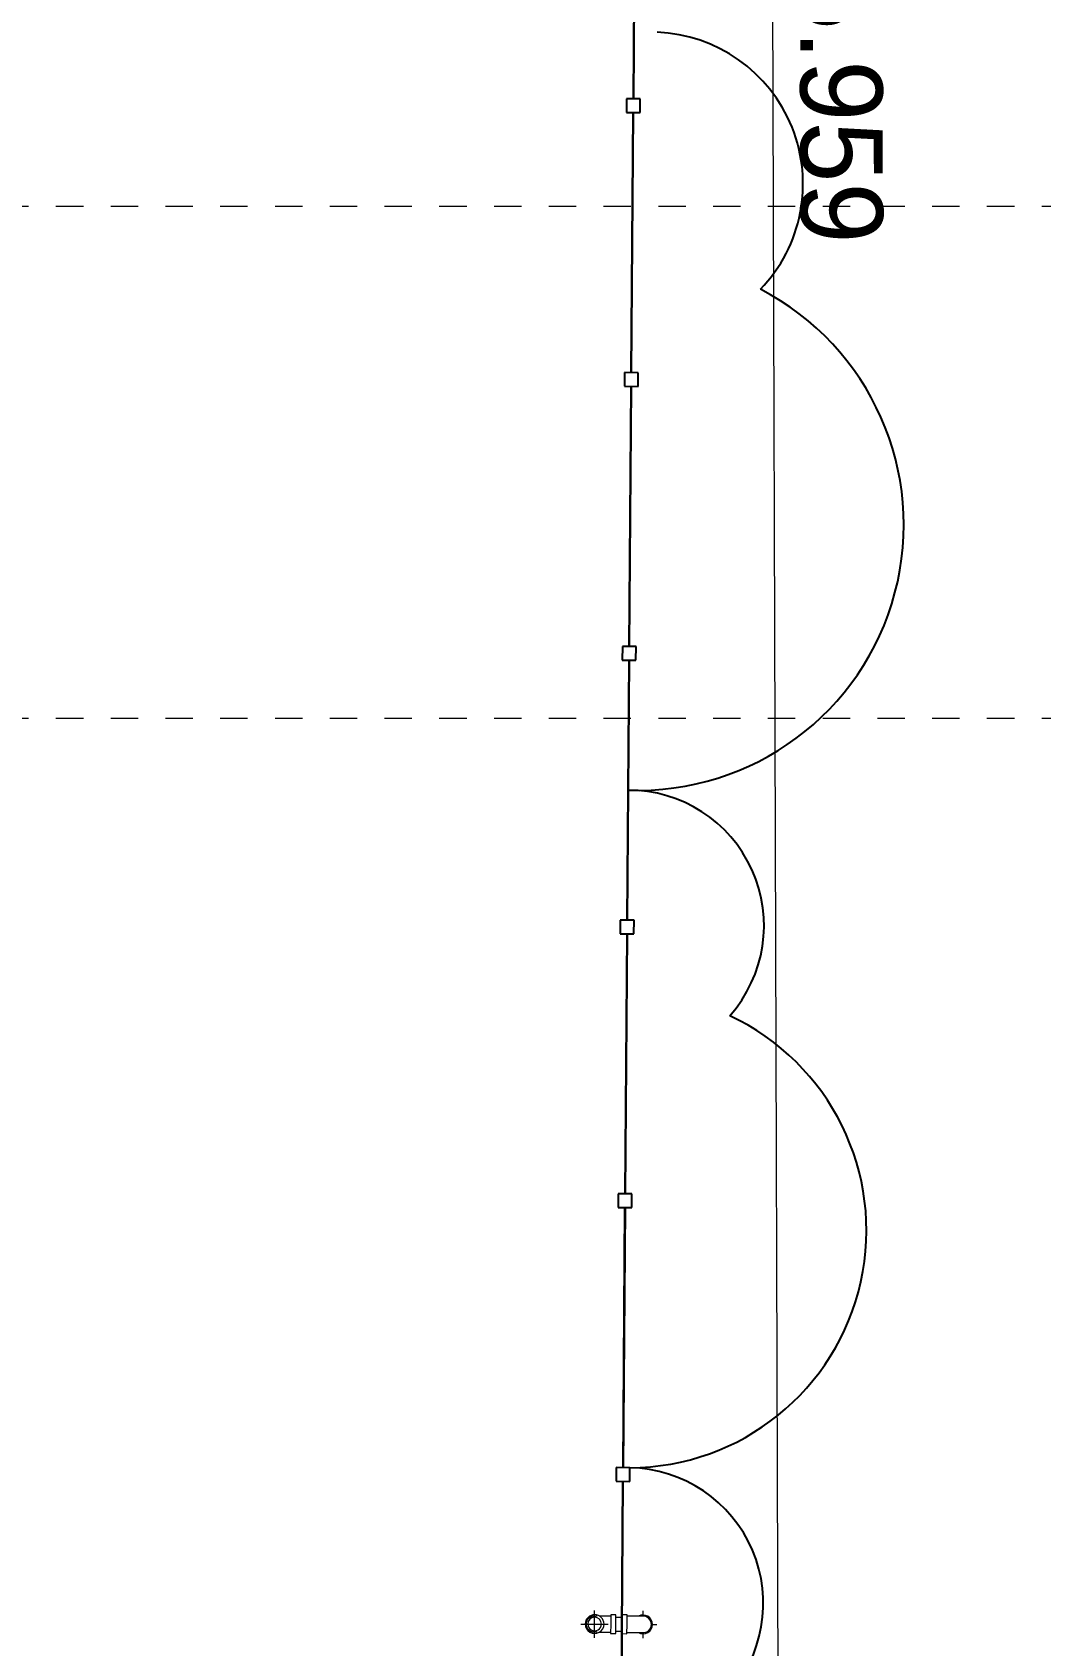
# Model space of a CAD drawing. Header units: metres. Extents: x -43 to 80, y -185 to 8.
# Drawn here: x 15.05 to 18.73, y -130.02 to -124.13 of the extents above; entities that cross this region are included whole.
import ezdxf

# ---------------------------------------------------------------- set-up
doc = ezdxf.new("R2010")
doc.units = ezdxf.units.M
doc.linetypes.add('Grid Line', pattern=[0.022225, 0.0127, -0.003175, 0.003175, -0.003175])
for name, color, linetype, lineweight in [('A-ANNO-DIMS', 7, 'Continuous', 9), ('A-ANNO-DIMS-150', 7, 'Continuous', 9), ('A-GLAZ-CWMG', 7, 'Continuous', 9), ('G-ANNO-REVC', 7, 'Continuous', 70), ('P-PIPE', 7, 'Continuous', 9), ('P-PIPE-CNTR', 7, 'Continuous', 9), ('S-GRID', 7, 'Continuous', 9)]:
    doc.layers.add(name, color=color, linetype=linetype, lineweight=lineweight)
doc.styles.add('Century Gothic', font='GOTHIC.TTF', dxfattribs={"height": 0.2999999999999999})
doc.dimstyles.new('C_G_2_0mm', dxfattribs={"dimscale": 0.3048, "dimtxt": 0.3132504809152577, "dimasz": 0.7381889763779527, "dimexe": 1.476377874577815, "dimexo": 0.9842520327216538, "dimgap": 0.04921259842519685, "dimtad": 1, "dimdec": 3, "dimrnd": 0.001, "dimzin": 0, "dimdsep": 46, "dimtxsty": 'Century Gothic', "dimblk1": 'OBLIQUE', "dimblk2": 'OBLIQUE', "dimsah": 1, "dimcen": 0.09, "dimdle": 1.476377952755905, "dimazin": 2, "dimtfac": 1, "dimtdec": 4, "dimtix": 1, "dimtmove": 0, "dimatfit": 3, "dimfxl": 1, "dimtvp": 1, "dimtolj": 1, "dimtzin": 0, "dimarcsym": 2})

# ---------------------------------------------------------------- blocks, each defined once
blk = doc.blocks.new('Circular Mullion - 5mm-2218549-N01 - ESTANQUE CABECERA')
at = {"layer": 'A-GLAZ-CWMG'}
for p, q in [((17.26686350001504, -121.4234623749489), (17.25968630882925, -122.3734352629444)), ((17.26218623748185, -122.3734541502895), (17.26936342866995, -121.4234812619891)), ((17.26468616613448, -122.3734730376349), (17.27186335732027, -121.4235001496393))]:
    blk.add_line(p, q, dxfattribs=at)
blk = doc.blocks.new('Rectangular Mullion - 50 x 50 mm-2216180-N01 - ESTANQUE CABECERA')
at = {"layer": 'A-GLAZ-CWMG', "lineweight": 25}
for p, q in [((-0.02500000000001164, 0.02499999999999432), (0.024999999999977, 0.02499999999999432)), ((-0.02500000000001164, -0.02499999999999432), (-0.02500000000001164, 0.02499999999999432)), ((0.024999999999977, 0.02499999999999432), (0.02499999999999432, -0.02499999999999432)), ((0.02499999999999432, -0.02499999999999432), (-0.02500000000001164, -0.02499999999999432))]:
    blk.add_line(p, q, dxfattribs=at)
blk = doc.blocks.new('Plastico - Codo - PL - Codo-2303205-N01 - ESTANQUE CABECERA')
at = {"layer": 'P-PIPE'}
for p, q in [((17.16434151168197, -129.9448987310089), (17.16408226095942, -129.9792131516834)), ((17.1646007624045, -129.9105843103345), (17.16434151168197, -129.9448987310089)), ((17.18365021873748, -129.9107282319053), (17.16460076240451, -129.9105843103347)), ((17.18313171729239, -129.979357073254), (17.18339096801494, -129.9450426525796)), ((17.18339096801494, -129.9450426525796), (17.18365021873748, -129.9107282319051)), ((17.16408226095943, -129.9792131516836), (17.18313171729239, -129.9793570732542))]:
    blk.add_line(p, q, dxfattribs=at)
at = {"layer": 'P-PIPE', "flags": 128}
for points in [[(17.10536511253096, -129.9746165160792), (17.10415915093796, -129.9745832773826), (17.10295548317897, -129.9745018396722), (17.1017560348656, -129.9743723332311), (17.10056272485932, -129.9741949652418), (17.09937746220155, -129.9739700194555), (17.09820214305972, -129.9736978557372), (17.09703864769372, -129.9733789094908), (17.09588883744794, -129.9730136909626), (17.0947545517735, -129.972602784424), (17.09363760528551, -129.9721468472378), (17.09253978486008, -129.9716466088065), (17.09146284677568, -129.9711028694046), (17.09040851390355, -129.9705164988993), (17.08937847295135, -129.9698884353584), (17.0883743717649, -129.9692196835494), (17.08739781669184, -129.9685113133326), (17.08645037001203, -129.9677644579492), (17.08553354743803, -129.9669803122086), (17.08464881569036, -129.9661601305767), (17.08379759015107, -129.965305225169), (17.0829812325995, -129.964416963652), (17.08220104903353, -129.9634967670544), (17.08145828758047, -129.9625461074947), (17.08075413650015, -129.9615665058252), (17.08008972228416, -129.9605595291997), (17.07946610785344, -129.959526788566), (17.07888429085808, -129.9584699360888), (17.07834520208118, -129.9573906625065), (17.07784970394973, -129.9562906944268), (17.0773985891551, -129.9551717915638), (17.07699257938468, -129.9540357439235), (17.07663232416753, -129.9528843689398), (17.07631839983511, -129.9517195085669), (17.07605130859941, -129.9505430263331), (17.07583147774941, -129.9493568043588), (17.07565925896761, -129.9481627403464), (17.07553492776729, -129.9469627445433), (17.07545868305187, -129.945758736687), (17.07543064679662, -129.9445526429331), (17.07543134915722, -129.9442270010652)], [(17.07543134915722, -129.9442270010652), (17.07546458785387, -129.9430210394722), (17.07554602556421, -129.9418173717132), (17.07567553200535, -129.9406179233998), (17.07585289999458, -129.9394246133935), (17.07607784578099, -129.9382393507358), (17.07635000949927, -129.9370640315939), (17.07666895574556, -129.9359005362279), (17.07703417427386, -129.9347507259822), (17.07744508081249, -129.9336164403077), (17.0779010179986, -129.9324994938197), (17.07840125642996, -129.9314016733943), (17.0789449958318, -129.9303247353099), (17.07953136633708, -129.9292704024378), (17.08015942987807, -129.9282403614856), (17.08082818168708, -129.9272362602991), (17.08153655190386, -129.926259705226), (17.08228340728721, -129.9253122585462), (17.08306755302779, -129.9243954359722), (17.08388773465973, -129.9235107042246), (17.08474264006739, -129.9226594786853), (17.08563090158446, -129.9218431211337), (17.08655109818198, -129.9210629375677), (17.08750175774173, -129.9203201761147), (17.08848135941119, -129.9196160250344), (17.08948833603669, -129.9189516108184), (17.09052107667042, -129.9183279963876), (17.09157792914765, -129.9177461793923), (17.09265720272987, -129.9172070906154), (17.09375717080963, -129.9167115924839), (17.0948760736726, -129.9162604776893), (17.09601212131291, -129.9158544679189), (17.09716349629667, -129.9154942127018), (17.09832835666952, -129.9151802883694), (17.09950483890336, -129.9149131971336), (17.10069106087756, -129.9146933662836), (17.10188512489006, -129.9145211475019), (17.10308512069312, -129.9143968163015), (17.10428912854944, -129.9143205715861), (17.10549522230329, -129.9142925353308), (17.10582086417125, -129.9142932376915)], [(17.10582086417125, -129.9142932376915), (17.10586785672375, -129.9142935927274), (17.10600875920316, -129.9142946572673), (17.10624334619558, -129.9142964296081), (17.10657124241184, -129.9142989069144), (17.106991923288, -129.9143020852231), (17.10750471582437, -129.9143059594495), (17.10810879966227, -129.9143105233958), (17.10880320839641, -129.9143157697605), (17.10958683112099, -129.9143216901506), (17.11045841420679, -129.9143282750948), (17.11141656330682, -129.9143355140585), (17.11245974558685, -129.914343395461), (17.11358629217785, -129.9143519066937), (17.11479440084555, -129.9143610341403)], [(17.12198634221406, -129.9144153703628), (17.12363889713325, -129.9144278556692), (17.12535693210569, -129.9144408356875), (17.12713769864189, -129.9144542896524), (17.12897834789525, -129.9144681960404), (17.13087593521963, -129.9144825326044), (17.13282742488011, -129.9144972764087), (17.13482969490952, -129.9145124038665), (17.13687954210296, -129.9145278907772), (17.13897368714218, -129.9145437123648), (17.14110877984185, -129.9145598433183), (17.14328140450913, -129.9145762578316), (17.14548808540799, -129.914592929645), (17.14772529231974, -129.9146098320871), (17.14998944619057, -129.9146269381176), (17.15227692485728, -129.9146442203705), (17.15458406884195, -129.914661651198), (17.15690718720642, -129.9146792027143), (17.15924256345683, -129.9146968468408), (17.16158646148939, -129.9147145553507), (17.16393513156724, -129.9147322999142), (17.16456938750211, -129.9147370918153)], [(17.11467845807859, -129.9746868798363), (17.11344866099699, -129.9746775885303), (17.1122999170672, -129.9746689095934), (17.11123406403449, -129.9746608569099), (17.11025280703633, -129.9746534433624), (17.1093577158746, -129.9746466808111), (17.10855022250422, -129.9746405800746), (17.10783161874228, -129.9746351509127), (17.10720305420156, -129.974630402011), (17.10666553445124, -129.9746263409667), (17.10621991940821, -129.9746229742765), (17.10586692196151, -129.9746203073265), (17.10560710683175, -129.9746183443833), (17.1054408896677, -129.9746170885871), (17.10536853638138, -129.9746165419469)], [(17.16411363586182, -129.975060370203), (17.16176432152937, -129.9750426207721), (17.15941876559868, -129.9750248997365), (17.15708072045891, -129.9750072354461), (17.15475392648351, -129.9749896561599), (17.15244210604649, -129.9749721900012), (17.15014895756737, -129.974954864912), (17.14787814959453, -129.9749377086087), (17.14563331493636, -129.9749207485378), (17.14341804484939, -129.9749040118318), (17.14123588329324, -129.9748875252659), (17.13909032126087, -129.9748713152149), (17.13698479119382, -129.9748554076116), (17.13492266149106, -129.9748398279047), (17.13290723112023, -129.9748246010185), (17.13094172433999, -129.9748097513127), (17.12902928554186, -129.9747953025436), (17.12717297421999, -129.9747812778262), (17.1253757600765, -129.9747676995972), (17.12364051827061, -129.9747545895786), (17.12197002481907, -129.9747419687438)]]:
    blk.add_lwpolyline(points, dxfattribs=at)
at = {"layer": 'P-PIPE'}
for radius, start, end in [(0.03431540000001277, 179.567129815014, 359.5671298150608), (0.0343153999999879, 359.5671298150611, 179.5671298150143)]:
    blk.add_arc((17.10559298835111, -129.9444548768852), radius, start, end, dxfattribs=at)
blk = doc.blocks.new('Plastico - Codo - PL - Codo-V47-N01 - ESTANQUE CABECERA')
at = {"layer": 'P-PIPE'}
for p, q in [((17.22432046408879, -129.9110355018602), (17.20527100775583, -129.9108915802896)), ((17.22380196264369, -129.979664343209), (17.22406121336623, -129.9453499225345)), ((17.22406121336623, -129.9453499225345), (17.22432046408878, -129.9110355018601)), ((17.20597120381124, -129.9795296290854), (17.22380196264372, -129.9796643432091))]:
    blk.add_line(p, q, dxfattribs=at)
at = {"layer": 'P-PIPE', "flags": 128}
for points in [[(17.28303761251727, -129.9156321374646), (17.28299061996477, -129.9156317824286), (17.28284971748538, -129.9156307178887), (17.28261513049296, -129.915628945548), (17.28228723427666, -129.9156264682416), (17.2818665534005, -129.915623289933), (17.28135376086415, -129.9156194157065), (17.28074967702627, -129.9156148517603), (17.2800552682921, -129.9156096053956), (17.27927164556755, -129.9156036850054), (17.27840006248174, -129.9155971000612), (17.27744191338171, -129.9155898610976), (17.27639873110166, -129.9155819796951), (17.27527218451066, -129.9155734684624), (17.27406407584296, -129.9155643410157), (17.27277633781472, -129.915554611957), (17.27141103053204, -129.9155442968506), (17.26997033819538, -129.9155334121985), (17.26845656560512, -129.915521975414), (17.26687213447446, -129.9155100047933), (17.26521957955525, -129.9154975194868), (17.26350154458285, -129.9154845394685), (17.26172077804664, -129.9154710855036), (17.25988012879328, -129.9154571791156), (17.25798254146889, -129.9154428425517), (17.25603105180841, -129.9154280987473), (17.25402878177901, -129.9154129712895), (17.25197893458556, -129.9153974843789), (17.24988478954635, -129.9153816627912), (17.24774969684667, -129.9153655318377), (17.24557707217939, -129.9153491173244), (17.24337039128054, -129.915332445511), (17.24113318436878, -129.9153155430689), (17.23886903049796, -129.9152984370384), (17.23658155183125, -129.9152811547855), (17.23427440784656, -129.9152637239581), (17.2319512894821, -129.9152461724418), (17.22961591323171, -129.9152285283152), (17.22727201519914, -129.9152108198053), (17.22492334512127, -129.9151930752419), (17.22428908918641, -129.9151882833408)], [(17.22383333754611, -129.9755115617285), (17.22618265187856, -129.9755293111594), (17.22852820780925, -129.975547032195), (17.23086625294901, -129.9755646964854), (17.23319304692442, -129.9755822757715), (17.23550486736145, -129.9755997419302), (17.23779801584056, -129.9756170670195), (17.24006882381341, -129.9756342233228), (17.24231365847159, -129.9756511833936), (17.24452892855854, -129.9756679200997), (17.24671109011469, -129.9756844066656), (17.24885665214707, -129.9757006167166), (17.25096218221412, -129.9757165243199), (17.25302431191687, -129.9757321040267), (17.25503974228771, -129.975747330913), (17.25700524906796, -129.9757621806188), (17.25891768786606, -129.9757766293879), (17.26077399918795, -129.9757906541052), (17.26257121333144, -129.9758042323343), (17.26430645513733, -129.9758173423529), (17.26597694858886, -129.9758299631877), (17.26758002125288, -129.9758420746481), (17.26911310855512, -129.9758536573583), (17.27057375788288, -129.9758646927884), (17.27195963250889, -129.9758751632843), (17.27326851532933, -129.9758850520951), (17.27449831241094, -129.9758943434011), (17.27564705634073, -129.9759030223381), (17.27671290937343, -129.9759110750216), (17.27769416637159, -129.975918488569), (17.27858925753333, -129.9759252511204), (17.27939675090373, -129.9759313518569), (17.28011535466565, -129.9759367810187), (17.28074391920637, -129.9759415299205), (17.28128143895669, -129.9759455909648), (17.28172705399974, -129.975948957655), (17.28208005144643, -129.9759516246049), (17.28233986657619, -129.9759535875481), (17.28250608374023, -129.9759548433444), (17.28257843702654, -129.9759553899846)]]:
    blk.add_lwpolyline(points, dxfattribs=at)
at = {"layer": 'P-PIPE'}
for radius, start, end in [(0.03431539999999637, 239.56712981506, 359.5671298150615), (0.03431540000000566, 359.5671298150615, 119.2361479978924), (0.03016249999999528, 265.0957050437189, 359.5671298151107), (0.03016250000000369, 359.5671298151105, 94.03752155191901)]:
    blk.add_arc((17.2828097366971, -129.9457937766583), radius, start, end, dxfattribs=at)
blk = doc.blocks.new('DIMBLOCK23-N01 - ESTANQUE CABECERA')
at = {"layer": 'A-ANNO-DIMS-150', "lineweight": 35}
for p, q in [((17.73165260547781, -116.3371848479587), (17.61879056429688, -116.2250480580079)), ((17.73165260547781, -116.3371848479587), (17.84451464665873, -116.4493216379095)), ((17.78309486738306, -132.296411553277), (17.67023282620213, -132.1842747633262)), ((17.78309486738306, -132.296411553277), (17.895956908564, -132.4085483432278))]:
    blk.add_line(p, q, dxfattribs=at)
at = {"layer": 'A-ANNO-DIMS-150'}
for p, q in [((17.7316526054778, -116.3371848479587), (17.60277905396101, -116.3376002532356)), ((17.7316526054778, -116.3371848479587), (18.18165024391273, -116.3357343455753)), ((17.78454536984325, -132.7464092155405), (17.73165260547781, -116.3371848479587)), ((17.78309486738306, -132.296411553277), (16.4960959819955, -132.3005600082715)), ((17.78309486738306, -132.296411553277), (18.233092505818, -132.2949610508936))]:
    blk.add_line(p, q, dxfattribs=at)
at = {"layer": 'A-ANNO-DIMS-150', "color": 0, "insert": (18.15483206204046, -123.6740960675591), "char_height": 0.2999999999999999, "width": 1.53940236335498, "attachment_point": 1, "rotation": 270.1846840290154, "line_spacing_factor": 0.9845015114479527, "style": 'Century Gothic'}
blk.add_mtext('15.959', dxfattribs=at)
blk = doc.blocks.new('_Oblique')
at = {"color": 0, "linetype": 'ByBlock', "lineweight": -2}
blk.add_line((-0.5, -0.5), (0.5, 0.5), dxfattribs=at)
blk = doc.blocks.new('Family - ___-2308433-N01 - ESTANQUE CABECERA')
at = {"layer": 'G-ANNO-REVC', "color": 6, "lineweight": 25, "true_color": 0xff00ff}
for centre, radius, start, end in [((-42.28158759147342, -118.566390808249), 0.554085784833394, 288.4727133841748, 60.28302827995389), ((-42.89959319935082, -119.6491246372504), 0.9696501234584719, 240.2830282799551, 35.07426298319602), ((-43.60796575647957, -120.9307984589738), 0.495025251881436, 290.8038924784734, 62.6142073742553), ((-44.12029419623412, -121.9197803570993), 0.8662941907924723, 242.6142073742533, 37.40544207749651), ((-44.75581427247257, -123.1248045255099), 0.496109572400371, 289.6477062800741, 61.45802117585)]:
    blk.add_arc(centre, radius, start, end, dxfattribs=at)

msp = doc.modelspace()

# ---------------------------------------------------------------- linework, layer by layer
at = {"layer": 'P-PIPE'}
for p, q in [((17.20520063048558, -129.9202067144379), (17.18357984146721, -129.9200433660536)), ((17.18320209456271, -129.970041939106), (17.20441908617517, -129.9702022367388))]:
    msp.add_line(p, q, dxfattribs=at)
at = {"layer": 'P-PIPE', "color": 96, "true_color": 0x007f00}
for radius, start, end in [(0.0250000000000199, 0, 180), (0.02499999999997617, 180.0000000000122, 1.226421885172332e-11)]:
    msp.add_arc((17.10559298835109, -129.9444548768852), radius, start, end, dxfattribs=at)
at = {"layer": 'P-PIPE-CNTR'}
for p, q in [((17.1055929883511, -129.9944548768852), (17.1055929883511, -129.8944548768852)), ((17.28280973669712, -129.9117040723999), (17.28280973669712, -129.8957937766583)), ((17.05559298835109, -129.9444548768852), (17.15559298835111, -129.9444548768852)), ((17.31709201701406, -129.9457937766583), (17.33280973669712, -129.9457937766583)), ((17.28280973669711, -129.9957937766583), (17.28280973669711, -129.9798832240139))]:
    msp.add_line(p, q, dxfattribs=at)
at = {"layer": 'S-GRID', "color": 254, "linetype": 'Grid Line', "true_color": 0xd4d4d4}
for p, q in [((22.23843896106558, -124.7660591016025), (-41.65703726990348, -124.7660591016025)), ((22.23843896106557, -126.6363290656039), (-41.65703726990346, -126.6363290656039))]:
    msp.add_line(p, q, dxfattribs=at)

# ---------------------------------------------------------------- block references
at = {"layer": 'A-GLAZ-CWMG'}
for p in [(-0.01510987618060854, -1.999942922095978), (-0.02266481427185619, -2.999914383144063), (-0.03021975236121749, -3.999885844191956), (-0.03777469045151762, -4.999857305239937), (-0.04532962854182643, -5.999828766287934), (-0.0528845666321309, -6.999800227335915), (-0.06043950472337422, -7.999771688384016)]:
    msp.add_blockref('Circular Mullion - 5mm-2218549-N01 - ESTANQUE CABECERA', p, dxfattribs=at)
at = {"layer": 'A-GLAZ-CWMG', "extrusion": (0, 0, -1), "rotation": 270.432870184952}
for p in [(-17.24688748784897, -124.3983963589117), (-17.23933254975867, -125.3983678199597), (-17.23177761166837, -126.3983392810077), (-17.22422267357807, -127.3983107420557), (-17.21666773548776, -128.3982822031037), (-17.20911279739746, -129.3982536641516)]:
    msp.add_blockref('Rectangular Mullion - 50 x 50 mm-2216180-N01 - ESTANQUE CABECERA', p, dxfattribs=at)
at = {"layer": 'G-ANNO-REVC', "color": 6, "lineweight": 25, "true_color": 0xff00ff, "rotation": 27.5316480064027}
msp.add_blockref('Family - ___-2308433-N01 - ESTANQUE CABECERA', (0, 0), dxfattribs=at)
at = {"layer": 'P-PIPE'}
for name in ['Plastico - Codo - PL - Codo-2303205-N01 - ESTANQUE CABECERA', 'Plastico - Codo - PL - Codo-V47-N01 - ESTANQUE CABECERA']:
    msp.add_blockref(name, (0, 0), dxfattribs=at)

# ---------------------------------------------------------------- dimensions: what is measured, and where the dimension line sits
at = {"layer": 'A-ANNO-DIMS'}
dim = msp.add_linear_dim(base=(17.73165260547781, -116.3371848479587), p1=(16.19609752091303, -132.3015270099747), p2=(17.30278059287856, -116.3385672549389), angle=270.1846840290153, dimstyle='C_G_2_0mm', override={"dimpost": '<>', "dimfxl": 16.00127593545802}, dxfattribs=at)
dim.commit()
dim.dimension.update_dxf_attribs({"geometry": 'DIMBLOCK23-N01 - ESTANQUE CABECERA', "text_midpoint": (17.92991872837596, -124.3162420267612)})

doc.saveas('drawing.dxf')
